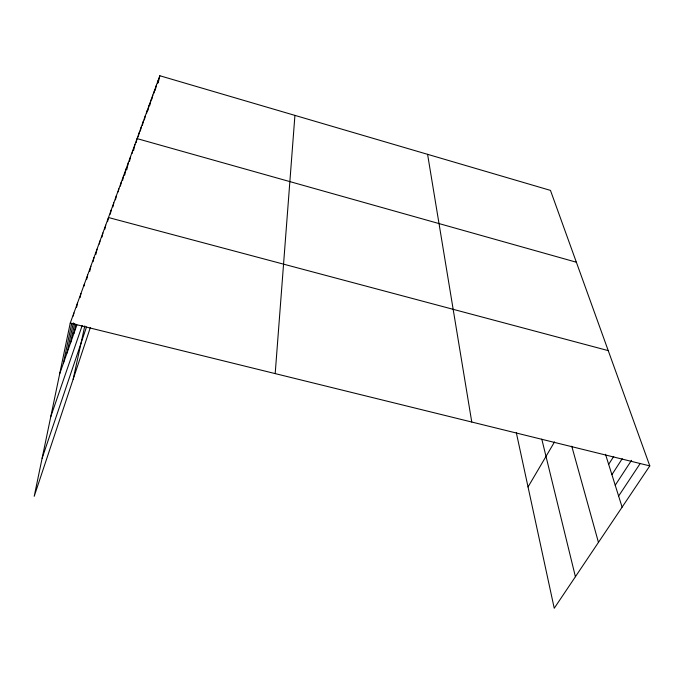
<?xml version="1.0" encoding="UTF-8"?>
<svg xmlns="http://www.w3.org/2000/svg" width="684" height="684" viewBox="0 0 684 684"><rect width="100%" height="100%" fill="white"/><g stroke="black" fill="none" stroke-linecap="round" stroke-linejoin="round"><path stroke-width="1.03" d="M275.19 373.601L294.924 115.391M516.309 432.639L554.237 608.256L649.8 465.898L550.466 190.391L159.834 75.744L70.238 323.104L34.2 496.319L90.314 327.653M63.398 363.255L71.769 323.224M73.265 316.042L73.915 312.964M66.989 353.064L73.325 322.874M76.608 307.261L77.489 303.097M70.486 343.129L74.633 323.489M80.088 297.634L80.96 293.504M73.889 333.459L75.847 324.216M83.91 286.211L84.346 284.159M86.748 279.234L87.638 275.062M89.741 271.377L90.852 266.204M93.092 261.681L93.973 257.569M95.897 254.371L97.025 249.156M99.325 244.06L99.992 240.956M102.001 237.066L102.891 232.953M104.832 229.234L105.721 225.147M73.154 379.218L84.799 325.917M107.576 221.676L108.482 217.529L608.23 350.618M110.269 214.212L111.176 210.091M112.903 206.919L113.8 202.832M115.459 199.89L116.374 195.735M118.195 191.905L118.879 188.801M120.427 186.133L121.333 182.03M122.573 180.619L123.736 175.412M124.693 175.147L126.078 168.939M126.762 169.803L128.37 162.604M129.473 161.518L130.618 156.414M132.115 153.464L132.807 150.352M133.568 150.608L134.962 144.418M136.142 142.708L137.065 138.613L576.364 262.22M138.245 136.92L139.185 132.756M140.323 131.157L141.263 127.019M142.357 125.523L143.289 121.41M144.358 119.999L145.282 115.912M146.521 113.647L147.231 110.534M147.966 110.415L149.146 105.259M149.847 105.216L151.019 100.095M151.916 99.103L152.848 95.033M153.934 93.178L154.644 90.066M155.225 90.348L156.405 85.201M157.431 83.499L158.141 80.43M158.192 82.858L159.834 75.744M42.109 458.297L86.517 326.978M50.77 416.693L82.191 325.524M59.705 373.729L76.882 324.977M528.039 486.957L554.527 441.924M608.666 464.351L613.736 456.408M611.906 474.67L622.218 458.725M615.224 485.238L631.529 460.323M618.618 496.062L640.062 463.709M70.238 323.104L649.8 465.898M605.494 454.27L622.107 507.152M571.756 446.19L598.449 542.386M541.796 439.162L575.406 576.715M427.586 154.327L471.763 422.028"/></g></svg>
